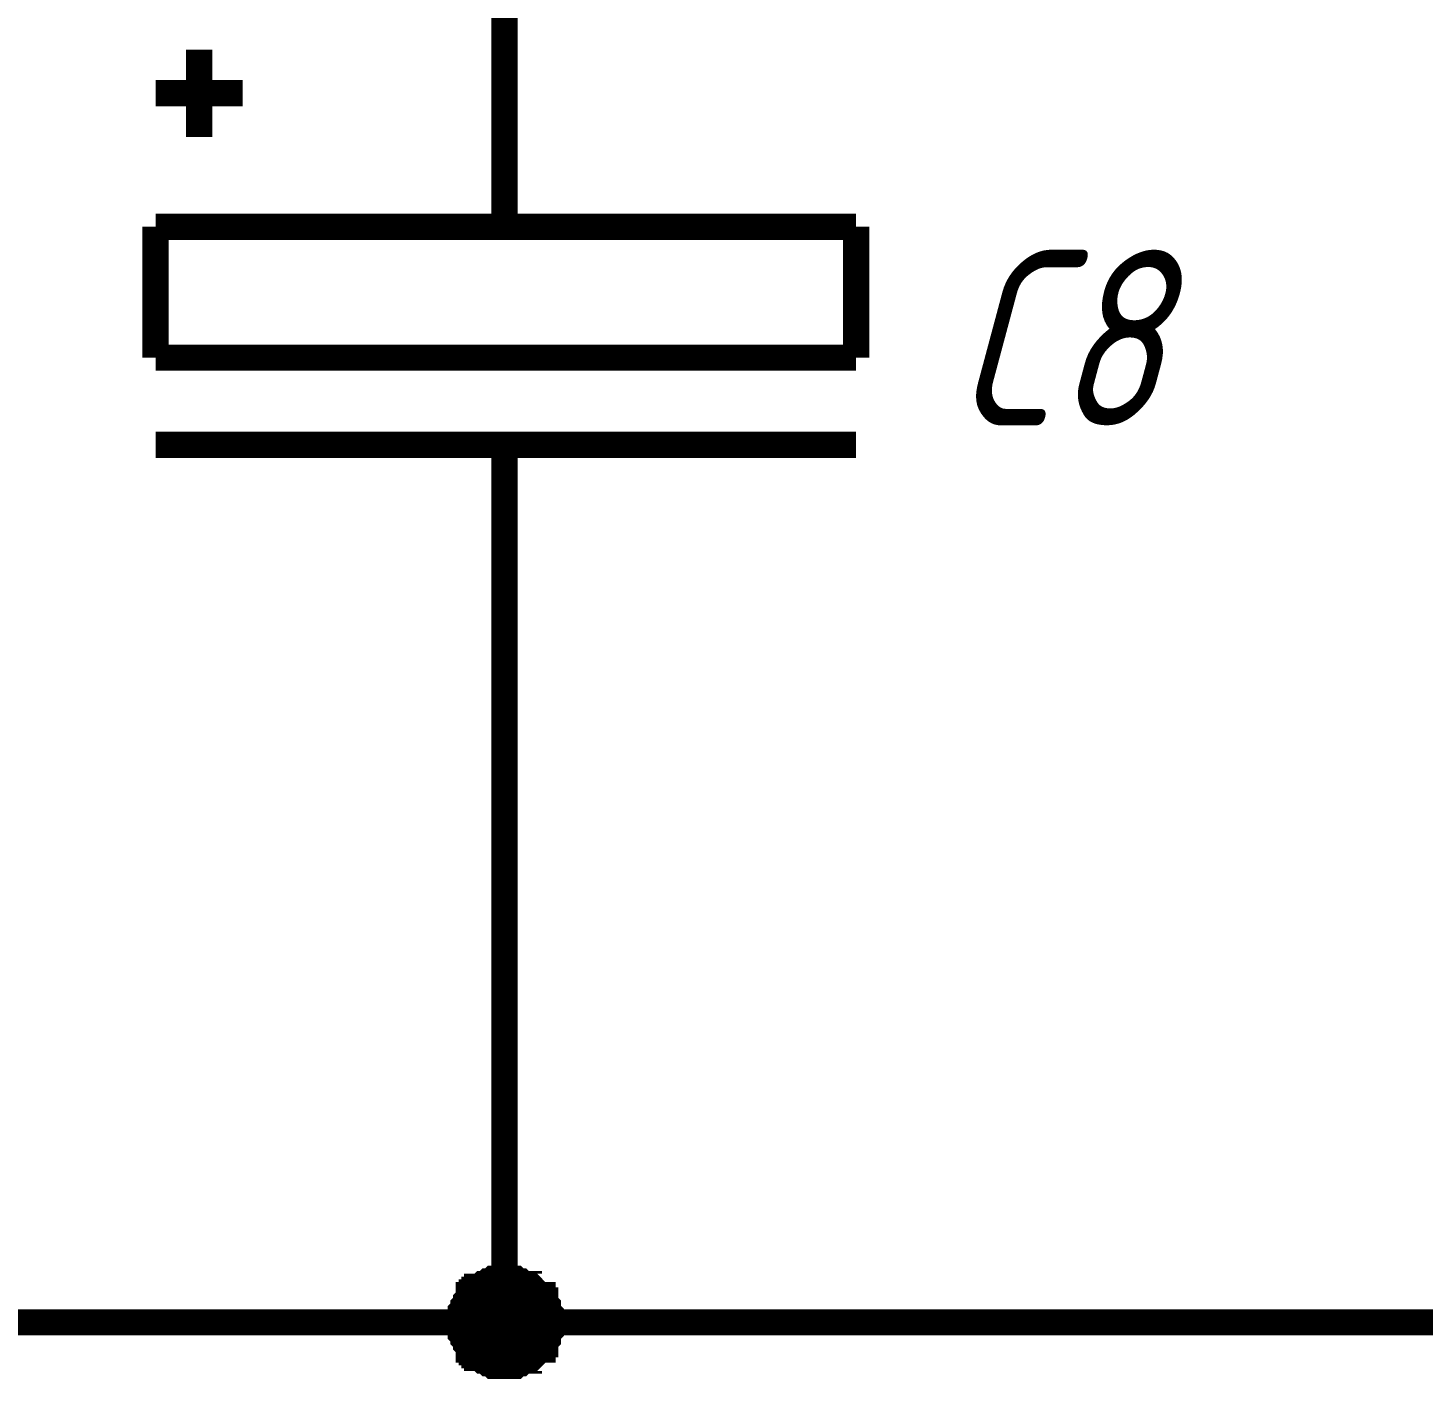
# Paper-space layout 'Layout1' of a CAD drawing. Extents: x -1 to 840, y -1 to 593.
# Drawn here: x 242.9 to 258.8, y 57.84 to 73.24 of the extents above; entities that cross this region are included whole.
import ezdxf

# ---------------------------------------------------------------- set-up
doc = ezdxf.new("R2010")
doc.units = 0
doc.header["$MEASUREMENT"] = 0
doc.layers.add('Sheet', color=255, linetype='CONTINUOUS')
doc.styles.add('GOST type A0', font='', dxfattribs={"oblique": 15, "height": 3.5})
doc.styles.get('GOST type A0').set_extended_font_data('GOST type A')

psp = doc.layouts.get("Layout1")

# ---------------------------------------------------------------- linework, layer by layer
at = {"layer": 'Sheet', "color": 7}
for points, const_width in [([(248.335, 70.976), (248.335, 73.492)], 0.3), ([(244.856, 72.001), (244.856, 72.995)], 0.3), ([(245.353, 72.498), (244.359, 72.498)], 0.3), ([(244.359, 69.484), (244.359, 70.976)], 0.3), ([(244.359, 70.976), (252.341, 70.976)], 0.3), ([(252.341, 70.976), (252.341, 69.484)], 0.3), ([(244.359, 69.484), (252.341, 69.484)], 0.3), ([(244.359, 68.49), (252.341, 68.49)], 0.3), ([(248.335, 68.49), (248.335, 65.974)], 0.3), ([(263.335, 66.999), (263.335, 58.487), (248.335, 58.487)], 0.3), ([(233.334, 58.487), (248.335, 58.487), (248.335, 65.974)], 0.3), ([(247.838, 58.487), (247.838, 58.518), (247.838, 58.549), (247.838, 58.549), (247.838, 58.58), (247.838, 58.611), (247.869, 58.642), (247.869, 58.673), (247.869, 58.673), (247.9, 58.704), (247.9, 58.735), (247.9, 58.735), (247.931, 58.766), (247.931, 58.797), (247.962, 58.797), (247.962, 58.828), (247.993, 58.828), (247.993, 58.859), (248.024, 58.859), (248.024, 58.891), (248.055, 58.891), (248.086, 58.922), (248.086, 58.922), (248.117, 58.922), (248.148, 58.953), (248.148, 58.953), (248.179, 58.953), (248.21, 58.984), (248.241, 58.984), (248.272, 58.984), (248.272, 58.984), (248.303, 58.984), (248.335, 58.984)], 0.3), ([(247.838, 58.487), (247.838, 58.518), (247.838, 58.549), (247.838, 58.549), (247.838, 58.58), (247.838, 58.611), (247.869, 58.642), (247.869, 58.673), (247.869, 58.673), (247.9, 58.704), (247.9, 58.735), (247.9, 58.735), (247.931, 58.766), (247.931, 58.797), (247.962, 58.797), (247.962, 58.828), (247.993, 58.828), (247.993, 58.859), (248.024, 58.859), (248.024, 58.891), (248.055, 58.891), (248.086, 58.922), (248.086, 58.922), (248.117, 58.922), (248.148, 58.953), (248.148, 58.953), (248.179, 58.953), (248.21, 58.984), (248.241, 58.984), (248.272, 58.984), (248.272, 58.984), (248.303, 58.984), (248.335, 58.984)], 0.3), ([(247.838, 58.487), (247.838, 58.518), (247.838, 58.549), (247.838, 58.549), (247.838, 58.58), (247.838, 58.611), (247.869, 58.642), (247.869, 58.673), (247.869, 58.673), (247.9, 58.704), (247.9, 58.735), (247.9, 58.735), (247.931, 58.766), (247.931, 58.797), (247.962, 58.797), (247.962, 58.828), (247.993, 58.828), (247.993, 58.859), (248.024, 58.859), (248.024, 58.891), (248.055, 58.891), (248.086, 58.922), (248.086, 58.922), (248.117, 58.922), (248.148, 58.953), (248.148, 58.953), (248.179, 58.953), (248.21, 58.984), (248.241, 58.984), (248.272, 58.984), (248.272, 58.984), (248.303, 58.984), (248.335, 58.984)], 0.3), ([(247.838, 58.487), (247.838, 58.518), (247.838, 58.549), (247.838, 58.549), (247.838, 58.58), (247.838, 58.611), (247.869, 58.642), (247.869, 58.673), (247.869, 58.673), (247.9, 58.704), (247.9, 58.735), (247.9, 58.735), (247.931, 58.766), (247.931, 58.797), (247.962, 58.797), (247.962, 58.828), (247.993, 58.828), (247.993, 58.859), (248.024, 58.859), (248.024, 58.891), (248.055, 58.891), (248.086, 58.922), (248.086, 58.922), (248.117, 58.922), (248.148, 58.953), (248.148, 58.953), (248.179, 58.953), (248.21, 58.984), (248.241, 58.984), (248.272, 58.984), (248.272, 58.984), (248.303, 58.984), (248.335, 58.984)], 0.3), ([(247.838, 58.487), (247.838, 58.518), (247.838, 58.549), (247.838, 58.549), (247.838, 58.58), (247.838, 58.611), (247.869, 58.642), (247.869, 58.673), (247.869, 58.673), (247.9, 58.704), (247.9, 58.735), (247.9, 58.735), (247.931, 58.766), (247.931, 58.797), (247.962, 58.797), (247.962, 58.828), (247.993, 58.828), (247.993, 58.859), (248.024, 58.859), (248.024, 58.891), (248.055, 58.891), (248.086, 58.922), (248.086, 58.922), (248.117, 58.922), (248.148, 58.953), (248.148, 58.953), (248.179, 58.953), (248.21, 58.984), (248.241, 58.984), (248.272, 58.984), (248.272, 58.984), (248.303, 58.984), (248.335, 58.984)], 0.0991), ([(247.838, 58.487), (247.838, 58.518), (247.838, 58.549), (247.838, 58.549), (247.838, 58.58), (247.838, 58.611), (247.869, 58.642), (247.869, 58.673), (247.869, 58.673), (247.9, 58.704), (247.9, 58.735), (247.9, 58.735), (247.931, 58.766), (247.931, 58.797), (247.962, 58.797), (247.962, 58.828), (247.993, 58.828), (247.993, 58.859), (248.024, 58.859), (248.024, 58.891), (248.055, 58.891), (248.086, 58.922), (248.086, 58.922), (248.117, 58.922), (248.148, 58.953), (248.148, 58.953), (248.179, 58.953), (248.21, 58.984), (248.241, 58.984), (248.272, 58.984), (248.272, 58.984), (248.303, 58.984), (248.335, 58.984)], 0.0991), ([(247.838, 58.487), (247.838, 58.518), (247.838, 58.549), (247.838, 58.549), (247.838, 58.58), (247.838, 58.611), (247.869, 58.642), (247.869, 58.673), (247.869, 58.673), (247.9, 58.704), (247.9, 58.735), (247.9, 58.735), (247.931, 58.766), (247.931, 58.797), (247.962, 58.797), (247.962, 58.828), (247.993, 58.828), (247.993, 58.859), (248.024, 58.859), (248.024, 58.891), (248.055, 58.891), (248.086, 58.922), (248.086, 58.922), (248.117, 58.922), (248.148, 58.953), (248.148, 58.953), (248.179, 58.953), (248.21, 58.984), (248.241, 58.984), (248.272, 58.984), (248.272, 58.984), (248.303, 58.984), (248.335, 58.984)], 0.0991), ([(247.838, 58.487), (247.838, 58.518), (247.838, 58.549), (247.838, 58.549), (247.838, 58.58), (247.838, 58.611), (247.869, 58.642), (247.869, 58.673), (247.869, 58.673), (247.9, 58.704), (247.9, 58.735), (247.9, 58.735), (247.931, 58.766), (247.931, 58.797), (247.962, 58.797), (247.962, 58.828), (247.993, 58.828), (247.993, 58.859), (248.024, 58.859), (248.024, 58.891), (248.055, 58.891), (248.086, 58.922), (248.086, 58.922), (248.117, 58.922), (248.148, 58.953), (248.148, 58.953), (248.179, 58.953), (248.21, 58.984), (248.241, 58.984), (248.272, 58.984), (248.272, 58.984), (248.303, 58.984), (248.335, 58.984)], 0.0991), ([(248.335, 58.984), (248.335, 58.984)], 0.3), ([(248.335, 58.984), (248.366, 58.984), (248.397, 58.984), (248.397, 58.984), (248.428, 58.984), (248.459, 58.984), (248.49, 58.953), (248.521, 58.953), (248.521, 58.953), (248.552, 58.922), (248.583, 58.922), (248.614, 58.922), (248.614, 58.891), (248.645, 58.891), (248.676, 58.859), (248.676, 58.859), (248.707, 58.828), (248.707, 58.828), (248.738, 58.797), (248.769, 58.797), (248.769, 58.766), (248.769, 58.735), (248.8, 58.735), (248.8, 58.704), (248.831, 58.673), (248.831, 58.673), (248.831, 58.642), (248.831, 58.611), (248.862, 58.58), (248.862, 58.549), (248.862, 58.549), (248.862, 58.518), (248.862, 58.487)], 0.3), ([(248.335, 58.984), (248.335, 58.984)], 0.3), ([(248.335, 58.984), (248.366, 58.984), (248.397, 58.984), (248.397, 58.984), (248.428, 58.984), (248.459, 58.984), (248.49, 58.953), (248.521, 58.953), (248.521, 58.953), (248.552, 58.922), (248.583, 58.922), (248.614, 58.922), (248.614, 58.891), (248.645, 58.891), (248.676, 58.859), (248.676, 58.859), (248.707, 58.828), (248.707, 58.828), (248.738, 58.797), (248.769, 58.797), (248.769, 58.766), (248.769, 58.735), (248.8, 58.735), (248.8, 58.704), (248.831, 58.673), (248.831, 58.673), (248.831, 58.642), (248.831, 58.611), (248.862, 58.58), (248.862, 58.549), (248.862, 58.549), (248.862, 58.518), (248.862, 58.487)], 0.3), ([(248.335, 58.984), (248.335, 58.984)], 0.3), ([(248.335, 58.984), (248.366, 58.984), (248.397, 58.984), (248.397, 58.984), (248.428, 58.984), (248.459, 58.984), (248.49, 58.953), (248.521, 58.953), (248.521, 58.953), (248.552, 58.922), (248.583, 58.922), (248.614, 58.922), (248.614, 58.891), (248.645, 58.891), (248.676, 58.859), (248.676, 58.859), (248.707, 58.828), (248.707, 58.828), (248.738, 58.797), (248.769, 58.797), (248.769, 58.766), (248.769, 58.735), (248.8, 58.735), (248.8, 58.704), (248.831, 58.673), (248.831, 58.673), (248.831, 58.642), (248.831, 58.611), (248.862, 58.58), (248.862, 58.549), (248.862, 58.549), (248.862, 58.518), (248.862, 58.487)], 0.3), ([(248.335, 58.984), (248.335, 58.984)], 0.3), ([(248.335, 58.984), (248.366, 58.984), (248.397, 58.984), (248.397, 58.984), (248.428, 58.984), (248.459, 58.984), (248.49, 58.953), (248.521, 58.953), (248.521, 58.953), (248.552, 58.922), (248.583, 58.922), (248.614, 58.922), (248.614, 58.891), (248.645, 58.891), (248.676, 58.859), (248.676, 58.859), (248.707, 58.828), (248.707, 58.828), (248.738, 58.797), (248.769, 58.797), (248.769, 58.766), (248.769, 58.735), (248.8, 58.735), (248.8, 58.704), (248.831, 58.673), (248.831, 58.673), (248.831, 58.642), (248.831, 58.611), (248.862, 58.58), (248.862, 58.549), (248.862, 58.549), (248.862, 58.518), (248.862, 58.487)], 0.3), ([(248.335, 58.984), (248.335, 58.984)], 0.0991), ([(248.335, 58.984), (248.366, 58.984), (248.397, 58.984), (248.397, 58.984), (248.428, 58.984), (248.459, 58.984), (248.49, 58.953), (248.521, 58.953), (248.521, 58.953), (248.552, 58.922), (248.583, 58.922), (248.614, 58.922), (248.614, 58.891), (248.645, 58.891), (248.676, 58.859), (248.676, 58.859), (248.707, 58.828), (248.707, 58.828), (248.738, 58.797), (248.769, 58.797), (248.769, 58.766), (248.769, 58.735), (248.8, 58.735), (248.8, 58.704), (248.831, 58.673), (248.831, 58.673), (248.831, 58.642), (248.831, 58.611), (248.862, 58.58), (248.862, 58.549), (248.862, 58.549), (248.862, 58.518), (248.862, 58.487)], 0.0991), ([(248.335, 58.984), (248.335, 58.984)], 0.0991), ([(248.335, 58.984), (248.366, 58.984), (248.397, 58.984), (248.397, 58.984), (248.428, 58.984), (248.459, 58.984), (248.49, 58.953), (248.521, 58.953), (248.521, 58.953), (248.552, 58.922), (248.583, 58.922), (248.614, 58.922), (248.614, 58.891), (248.645, 58.891), (248.676, 58.859), (248.676, 58.859), (248.707, 58.828), (248.707, 58.828), (248.738, 58.797), (248.769, 58.797), (248.769, 58.766), (248.769, 58.735), (248.8, 58.735), (248.8, 58.704), (248.831, 58.673), (248.831, 58.673), (248.831, 58.642), (248.831, 58.611), (248.862, 58.58), (248.862, 58.549), (248.862, 58.549), (248.862, 58.518), (248.862, 58.487)], 0.0991), ([(248.335, 58.984), (248.335, 58.984)], 0.0991), ([(248.335, 58.984), (248.366, 58.984), (248.397, 58.984), (248.397, 58.984), (248.428, 58.984), (248.459, 58.984), (248.49, 58.953), (248.521, 58.953), (248.521, 58.953), (248.552, 58.922), (248.583, 58.922), (248.614, 58.922), (248.614, 58.891), (248.645, 58.891), (248.676, 58.859), (248.676, 58.859), (248.707, 58.828), (248.707, 58.828), (248.738, 58.797), (248.769, 58.797), (248.769, 58.766), (248.769, 58.735), (248.8, 58.735), (248.8, 58.704), (248.831, 58.673), (248.831, 58.673), (248.831, 58.642), (248.831, 58.611), (248.862, 58.58), (248.862, 58.549), (248.862, 58.549), (248.862, 58.518), (248.862, 58.487)], 0.0991), ([(248.335, 58.984), (248.335, 58.984)], 0.0991), ([(248.335, 58.984), (248.366, 58.984), (248.397, 58.984), (248.397, 58.984), (248.428, 58.984), (248.459, 58.984), (248.49, 58.953), (248.521, 58.953), (248.521, 58.953), (248.552, 58.922), (248.583, 58.922), (248.614, 58.922), (248.614, 58.891), (248.645, 58.891), (248.676, 58.859), (248.676, 58.859), (248.707, 58.828), (248.707, 58.828), (248.738, 58.797), (248.769, 58.797), (248.769, 58.766), (248.769, 58.735), (248.8, 58.735), (248.8, 58.704), (248.831, 58.673), (248.831, 58.673), (248.831, 58.642), (248.831, 58.611), (248.862, 58.58), (248.862, 58.549), (248.862, 58.549), (248.862, 58.518), (248.862, 58.487)], 0.0991), ([(248.335, 57.99), (248.303, 57.99), (248.272, 57.99), (248.272, 57.99), (248.241, 57.99), (248.21, 57.99), (248.179, 58.021), (248.148, 58.021), (248.148, 58.021), (248.117, 58.052), (248.086, 58.052), (248.086, 58.052), (248.055, 58.083), (248.024, 58.083), (248.024, 58.114), (247.993, 58.114), (247.993, 58.145), (247.962, 58.145), (247.962, 58.176), (247.931, 58.176), (247.931, 58.207), (247.9, 58.238), (247.9, 58.238), (247.9, 58.269), (247.869, 58.3), (247.869, 58.3), (247.869, 58.331), (247.838, 58.362), (247.838, 58.393), (247.838, 58.425), (247.838, 58.425), (247.838, 58.456), (247.838, 58.487)], 0.3), ([(247.838, 58.487), (247.838, 58.487)], 0.3), ([(248.335, 57.99), (248.303, 57.99), (248.272, 57.99), (248.272, 57.99), (248.241, 57.99), (248.21, 57.99), (248.179, 58.021), (248.148, 58.021), (248.148, 58.021), (248.117, 58.052), (248.086, 58.052), (248.086, 58.052), (248.055, 58.083), (248.024, 58.083), (248.024, 58.114), (247.993, 58.114), (247.993, 58.145), (247.962, 58.145), (247.962, 58.176), (247.931, 58.176), (247.931, 58.207), (247.9, 58.238), (247.9, 58.238), (247.9, 58.269), (247.869, 58.3), (247.869, 58.3), (247.869, 58.331), (247.838, 58.362), (247.838, 58.393), (247.838, 58.425), (247.838, 58.425), (247.838, 58.456), (247.838, 58.487)], 0.3), ([(247.838, 58.487), (247.838, 58.487)], 0.3), ([(248.335, 57.99), (248.303, 57.99), (248.272, 57.99), (248.272, 57.99), (248.241, 57.99), (248.21, 57.99), (248.179, 58.021), (248.148, 58.021), (248.148, 58.021), (248.117, 58.052), (248.086, 58.052), (248.086, 58.052), (248.055, 58.083), (248.024, 58.083), (248.024, 58.114), (247.993, 58.114), (247.993, 58.145), (247.962, 58.145), (247.962, 58.176), (247.931, 58.176), (247.931, 58.207), (247.9, 58.238), (247.9, 58.238), (247.9, 58.269), (247.869, 58.3), (247.869, 58.3), (247.869, 58.331), (247.838, 58.362), (247.838, 58.393), (247.838, 58.425), (247.838, 58.425), (247.838, 58.456), (247.838, 58.487)], 0.3), ([(247.838, 58.487), (247.838, 58.487)], 0.3), ([(248.335, 57.99), (248.303, 57.99), (248.272, 57.99), (248.272, 57.99), (248.241, 57.99), (248.21, 57.99), (248.179, 58.021), (248.148, 58.021), (248.148, 58.021), (248.117, 58.052), (248.086, 58.052), (248.086, 58.052), (248.055, 58.083), (248.024, 58.083), (248.024, 58.114), (247.993, 58.114), (247.993, 58.145), (247.962, 58.145), (247.962, 58.176), (247.931, 58.176), (247.931, 58.207), (247.9, 58.238), (247.9, 58.238), (247.9, 58.269), (247.869, 58.3), (247.869, 58.3), (247.869, 58.331), (247.838, 58.362), (247.838, 58.393), (247.838, 58.425), (247.838, 58.425), (247.838, 58.456), (247.838, 58.487)], 0.3), ([(247.838, 58.487), (247.838, 58.487)], 0.3), ([(248.335, 57.99), (248.303, 57.99), (248.272, 57.99), (248.272, 57.99), (248.241, 57.99), (248.21, 57.99), (248.179, 58.021), (248.148, 58.021), (248.148, 58.021), (248.117, 58.052), (248.086, 58.052), (248.086, 58.052), (248.055, 58.083), (248.024, 58.083), (248.024, 58.114), (247.993, 58.114), (247.993, 58.145), (247.962, 58.145), (247.962, 58.176), (247.931, 58.176), (247.931, 58.207), (247.9, 58.238), (247.9, 58.238), (247.9, 58.269), (247.869, 58.3), (247.869, 58.3), (247.869, 58.331), (247.838, 58.362), (247.838, 58.393), (247.838, 58.425), (247.838, 58.425), (247.838, 58.456), (247.838, 58.487)], 0.0991), ([(247.838, 58.487), (247.838, 58.487)], 0.0991), ([(248.335, 57.99), (248.303, 57.99), (248.272, 57.99), (248.272, 57.99), (248.241, 57.99), (248.21, 57.99), (248.179, 58.021), (248.148, 58.021), (248.148, 58.021), (248.117, 58.052), (248.086, 58.052), (248.086, 58.052), (248.055, 58.083), (248.024, 58.083), (248.024, 58.114), (247.993, 58.114), (247.993, 58.145), (247.962, 58.145), (247.962, 58.176), (247.931, 58.176), (247.931, 58.207), (247.9, 58.238), (247.9, 58.238), (247.9, 58.269), (247.869, 58.3), (247.869, 58.3), (247.869, 58.331), (247.838, 58.362), (247.838, 58.393), (247.838, 58.425), (247.838, 58.425), (247.838, 58.456), (247.838, 58.487)], 0.0991), ([(247.838, 58.487), (247.838, 58.487)], 0.0991), ([(248.335, 57.99), (248.303, 57.99), (248.272, 57.99), (248.272, 57.99), (248.241, 57.99), (248.21, 57.99), (248.179, 58.021), (248.148, 58.021), (248.148, 58.021), (248.117, 58.052), (248.086, 58.052), (248.086, 58.052), (248.055, 58.083), (248.024, 58.083), (248.024, 58.114), (247.993, 58.114), (247.993, 58.145), (247.962, 58.145), (247.962, 58.176), (247.931, 58.176), (247.931, 58.207), (247.9, 58.238), (247.9, 58.238), (247.9, 58.269), (247.869, 58.3), (247.869, 58.3), (247.869, 58.331), (247.838, 58.362), (247.838, 58.393), (247.838, 58.425), (247.838, 58.425), (247.838, 58.456), (247.838, 58.487)], 0.0991), ([(247.838, 58.487), (247.838, 58.487)], 0.0991), ([(248.335, 57.99), (248.303, 57.99), (248.272, 57.99), (248.272, 57.99), (248.241, 57.99), (248.21, 57.99), (248.179, 58.021), (248.148, 58.021), (248.148, 58.021), (248.117, 58.052), (248.086, 58.052), (248.086, 58.052), (248.055, 58.083), (248.024, 58.083), (248.024, 58.114), (247.993, 58.114), (247.993, 58.145), (247.962, 58.145), (247.962, 58.176), (247.931, 58.176), (247.931, 58.207), (247.9, 58.238), (247.9, 58.238), (247.9, 58.269), (247.869, 58.3), (247.869, 58.3), (247.869, 58.331), (247.838, 58.362), (247.838, 58.393), (247.838, 58.425), (247.838, 58.425), (247.838, 58.456), (247.838, 58.487)], 0.0991), ([(247.838, 58.487), (247.838, 58.487)], 0.0991), ([(248.862, 58.487), (248.862, 58.456), (248.862, 58.425), (248.862, 58.425), (248.862, 58.393), (248.831, 58.362), (248.831, 58.331), (248.831, 58.3), (248.831, 58.3), (248.8, 58.269), (248.8, 58.238), (248.769, 58.238), (248.769, 58.207), (248.769, 58.176), (248.738, 58.176), (248.707, 58.145), (248.707, 58.145), (248.676, 58.114), (248.676, 58.114), (248.645, 58.083), (248.614, 58.083), (248.614, 58.052), (248.583, 58.052), (248.552, 58.052), (248.521, 58.021), (248.521, 58.021), (248.49, 58.021), (248.459, 57.99), (248.428, 57.99), (248.397, 57.99), (248.397, 57.99), (248.366, 57.99), (248.335, 57.99)], 0.3), ([(248.862, 58.487), (248.862, 58.456), (248.862, 58.425), (248.862, 58.425), (248.862, 58.393), (248.831, 58.362), (248.831, 58.331), (248.831, 58.3), (248.831, 58.3), (248.8, 58.269), (248.8, 58.238), (248.769, 58.238), (248.769, 58.207), (248.769, 58.176), (248.738, 58.176), (248.707, 58.145), (248.707, 58.145), (248.676, 58.114), (248.676, 58.114), (248.645, 58.083), (248.614, 58.083), (248.614, 58.052), (248.583, 58.052), (248.552, 58.052), (248.521, 58.021), (248.521, 58.021), (248.49, 58.021), (248.459, 57.99), (248.428, 57.99), (248.397, 57.99), (248.397, 57.99), (248.366, 57.99), (248.335, 57.99)], 0.3), ([(248.862, 58.487), (248.862, 58.456), (248.862, 58.425), (248.862, 58.425), (248.862, 58.393), (248.831, 58.362), (248.831, 58.331), (248.831, 58.3), (248.831, 58.3), (248.8, 58.269), (248.8, 58.238), (248.769, 58.238), (248.769, 58.207), (248.769, 58.176), (248.738, 58.176), (248.707, 58.145), (248.707, 58.145), (248.676, 58.114), (248.676, 58.114), (248.645, 58.083), (248.614, 58.083), (248.614, 58.052), (248.583, 58.052), (248.552, 58.052), (248.521, 58.021), (248.521, 58.021), (248.49, 58.021), (248.459, 57.99), (248.428, 57.99), (248.397, 57.99), (248.397, 57.99), (248.366, 57.99), (248.335, 57.99)], 0.3), ([(248.862, 58.487), (248.862, 58.456), (248.862, 58.425), (248.862, 58.425), (248.862, 58.393), (248.831, 58.362), (248.831, 58.331), (248.831, 58.3), (248.831, 58.3), (248.8, 58.269), (248.8, 58.238), (248.769, 58.238), (248.769, 58.207), (248.769, 58.176), (248.738, 58.176), (248.707, 58.145), (248.707, 58.145), (248.676, 58.114), (248.676, 58.114), (248.645, 58.083), (248.614, 58.083), (248.614, 58.052), (248.583, 58.052), (248.552, 58.052), (248.521, 58.021), (248.521, 58.021), (248.49, 58.021), (248.459, 57.99), (248.428, 57.99), (248.397, 57.99), (248.397, 57.99), (248.366, 57.99), (248.335, 57.99)], 0.3), ([(248.862, 58.487), (248.862, 58.456), (248.862, 58.425), (248.862, 58.425), (248.862, 58.393), (248.831, 58.362), (248.831, 58.331), (248.831, 58.3), (248.831, 58.3), (248.8, 58.269), (248.8, 58.238), (248.769, 58.238), (248.769, 58.207), (248.769, 58.176), (248.738, 58.176), (248.707, 58.145), (248.707, 58.145), (248.676, 58.114), (248.676, 58.114), (248.645, 58.083), (248.614, 58.083), (248.614, 58.052), (248.583, 58.052), (248.552, 58.052), (248.521, 58.021), (248.521, 58.021), (248.49, 58.021), (248.459, 57.99), (248.428, 57.99), (248.397, 57.99), (248.397, 57.99), (248.366, 57.99), (248.335, 57.99)], 0.0991), ([(248.862, 58.487), (248.862, 58.456), (248.862, 58.425), (248.862, 58.425), (248.862, 58.393), (248.831, 58.362), (248.831, 58.331), (248.831, 58.3), (248.831, 58.3), (248.8, 58.269), (248.8, 58.238), (248.769, 58.238), (248.769, 58.207), (248.769, 58.176), (248.738, 58.176), (248.707, 58.145), (248.707, 58.145), (248.676, 58.114), (248.676, 58.114), (248.645, 58.083), (248.614, 58.083), (248.614, 58.052), (248.583, 58.052), (248.552, 58.052), (248.521, 58.021), (248.521, 58.021), (248.49, 58.021), (248.459, 57.99), (248.428, 57.99), (248.397, 57.99), (248.397, 57.99), (248.366, 57.99), (248.335, 57.99)], 0.0991), ([(248.862, 58.487), (248.862, 58.456), (248.862, 58.425), (248.862, 58.425), (248.862, 58.393), (248.831, 58.362), (248.831, 58.331), (248.831, 58.3), (248.831, 58.3), (248.8, 58.269), (248.8, 58.238), (248.769, 58.238), (248.769, 58.207), (248.769, 58.176), (248.738, 58.176), (248.707, 58.145), (248.707, 58.145), (248.676, 58.114), (248.676, 58.114), (248.645, 58.083), (248.614, 58.083), (248.614, 58.052), (248.583, 58.052), (248.552, 58.052), (248.521, 58.021), (248.521, 58.021), (248.49, 58.021), (248.459, 57.99), (248.428, 57.99), (248.397, 57.99), (248.397, 57.99), (248.366, 57.99), (248.335, 57.99)], 0.0991), ([(248.862, 58.487), (248.862, 58.456), (248.862, 58.425), (248.862, 58.425), (248.862, 58.393), (248.831, 58.362), (248.831, 58.331), (248.831, 58.3), (248.831, 58.3), (248.8, 58.269), (248.8, 58.238), (248.769, 58.238), (248.769, 58.207), (248.769, 58.176), (248.738, 58.176), (248.707, 58.145), (248.707, 58.145), (248.676, 58.114), (248.676, 58.114), (248.645, 58.083), (248.614, 58.083), (248.614, 58.052), (248.583, 58.052), (248.552, 58.052), (248.521, 58.021), (248.521, 58.021), (248.49, 58.021), (248.459, 57.99), (248.428, 57.99), (248.397, 57.99), (248.397, 57.99), (248.366, 57.99), (248.335, 57.99)], 0.0991), ([(248.862, 58.487), (248.862, 58.487), (248.862, 58.487), (248.862, 58.487), (248.862, 58.487), (248.862, 58.487), (248.862, 58.487), (248.862, 58.487), (248.862, 58.487), (248.862, 58.487), (248.862, 58.487), (248.862, 58.487), (248.862, 58.487), (248.862, 58.487), (248.862, 58.487), (248.862, 58.487), (248.862, 58.487), (248.862, 58.487), (248.862, 58.487), (248.862, 58.487), (248.862, 58.487), (248.862, 58.487), (248.862, 58.487), (248.862, 58.487), (248.862, 58.487), (248.862, 58.487), (248.862, 58.487), (248.862, 58.487), (248.862, 58.487), (248.862, 58.487), (248.862, 58.487), (248.862, 58.487), (248.862, 58.487)], 0.3), ([(248.862, 58.487), (248.862, 58.487)], 0.3), ([(248.862, 58.487), (248.862, 58.487), (248.862, 58.487), (248.862, 58.487), (248.862, 58.487), (248.862, 58.487), (248.862, 58.487), (248.862, 58.487), (248.862, 58.487), (248.862, 58.487), (248.862, 58.487), (248.862, 58.487), (248.862, 58.487), (248.862, 58.487), (248.862, 58.487), (248.862, 58.487), (248.862, 58.487), (248.862, 58.487), (248.862, 58.487), (248.862, 58.487), (248.862, 58.487), (248.862, 58.487), (248.862, 58.487), (248.862, 58.487), (248.862, 58.487), (248.862, 58.487), (248.862, 58.487), (248.862, 58.487), (248.862, 58.487), (248.862, 58.487), (248.862, 58.487), (248.862, 58.487), (248.862, 58.487)], 0.3), ([(248.862, 58.487), (248.862, 58.487)], 0.3), ([(248.862, 58.487), (248.862, 58.487), (248.862, 58.487), (248.862, 58.487), (248.862, 58.487), (248.862, 58.487), (248.862, 58.487), (248.862, 58.487), (248.862, 58.487), (248.862, 58.487), (248.862, 58.487), (248.862, 58.487), (248.862, 58.487), (248.862, 58.487), (248.862, 58.487), (248.862, 58.487), (248.862, 58.487), (248.862, 58.487), (248.862, 58.487), (248.862, 58.487), (248.862, 58.487), (248.862, 58.487), (248.862, 58.487), (248.862, 58.487), (248.862, 58.487), (248.862, 58.487), (248.862, 58.487), (248.862, 58.487), (248.862, 58.487), (248.862, 58.487), (248.862, 58.487), (248.862, 58.487), (248.862, 58.487)], 0.3), ([(248.862, 58.487), (248.862, 58.487)], 0.3), ([(248.862, 58.487), (248.862, 58.487), (248.862, 58.487), (248.862, 58.487), (248.862, 58.487), (248.862, 58.487), (248.862, 58.487), (248.862, 58.487), (248.862, 58.487), (248.862, 58.487), (248.862, 58.487), (248.862, 58.487), (248.862, 58.487), (248.862, 58.487), (248.862, 58.487), (248.862, 58.487), (248.862, 58.487), (248.862, 58.487), (248.862, 58.487), (248.862, 58.487), (248.862, 58.487), (248.862, 58.487), (248.862, 58.487), (248.862, 58.487), (248.862, 58.487), (248.862, 58.487), (248.862, 58.487), (248.862, 58.487), (248.862, 58.487), (248.862, 58.487), (248.862, 58.487), (248.862, 58.487), (248.862, 58.487)], 0.3), ([(248.862, 58.487), (248.862, 58.487)], 0.3), ([(248.862, 58.487), (248.862, 58.487), (248.862, 58.487), (248.862, 58.487), (248.862, 58.487), (248.862, 58.487), (248.862, 58.487), (248.862, 58.487), (248.862, 58.487), (248.862, 58.487), (248.862, 58.487), (248.862, 58.487), (248.862, 58.487), (248.862, 58.487), (248.862, 58.487), (248.862, 58.487), (248.862, 58.487), (248.862, 58.487), (248.862, 58.487), (248.862, 58.487), (248.862, 58.487), (248.862, 58.487), (248.862, 58.487), (248.862, 58.487), (248.862, 58.487), (248.862, 58.487), (248.862, 58.487), (248.862, 58.487), (248.862, 58.487), (248.862, 58.487), (248.862, 58.487), (248.862, 58.487), (248.862, 58.487)], 0.0991), ([(248.862, 58.487), (248.862, 58.487)], 0.0991), ([(248.862, 58.487), (248.862, 58.487), (248.862, 58.487), (248.862, 58.487), (248.862, 58.487), (248.862, 58.487), (248.862, 58.487), (248.862, 58.487), (248.862, 58.487), (248.862, 58.487), (248.862, 58.487), (248.862, 58.487), (248.862, 58.487), (248.862, 58.487), (248.862, 58.487), (248.862, 58.487), (248.862, 58.487), (248.862, 58.487), (248.862, 58.487), (248.862, 58.487), (248.862, 58.487), (248.862, 58.487), (248.862, 58.487), (248.862, 58.487), (248.862, 58.487), (248.862, 58.487), (248.862, 58.487), (248.862, 58.487), (248.862, 58.487), (248.862, 58.487), (248.862, 58.487), (248.862, 58.487), (248.862, 58.487)], 0.0991), ([(248.862, 58.487), (248.862, 58.487)], 0.0991), ([(248.862, 58.487), (248.862, 58.487), (248.862, 58.487), (248.862, 58.487), (248.862, 58.487), (248.862, 58.487), (248.862, 58.487), (248.862, 58.487), (248.862, 58.487), (248.862, 58.487), (248.862, 58.487), (248.862, 58.487), (248.862, 58.487), (248.862, 58.487), (248.862, 58.487), (248.862, 58.487), (248.862, 58.487), (248.862, 58.487), (248.862, 58.487), (248.862, 58.487), (248.862, 58.487), (248.862, 58.487), (248.862, 58.487), (248.862, 58.487), (248.862, 58.487), (248.862, 58.487), (248.862, 58.487), (248.862, 58.487), (248.862, 58.487), (248.862, 58.487), (248.862, 58.487), (248.862, 58.487), (248.862, 58.487)], 0.0991), ([(248.862, 58.487), (248.862, 58.487)], 0.0991), ([(248.862, 58.487), (248.862, 58.487), (248.862, 58.487), (248.862, 58.487), (248.862, 58.487), (248.862, 58.487), (248.862, 58.487), (248.862, 58.487), (248.862, 58.487), (248.862, 58.487), (248.862, 58.487), (248.862, 58.487), (248.862, 58.487), (248.862, 58.487), (248.862, 58.487), (248.862, 58.487), (248.862, 58.487), (248.862, 58.487), (248.862, 58.487), (248.862, 58.487), (248.862, 58.487), (248.862, 58.487), (248.862, 58.487), (248.862, 58.487), (248.862, 58.487), (248.862, 58.487), (248.862, 58.487), (248.862, 58.487), (248.862, 58.487), (248.862, 58.487), (248.862, 58.487), (248.862, 58.487), (248.862, 58.487)], 0.0991), ([(248.862, 58.487), (248.862, 58.487)], 0.0991)]:
    psp.add_lwpolyline(points, dxfattribs=dict(at, const_width=const_width))
at = {"layer": 'Sheet', "color": 7, "const_width": 0.508}
psp.add_lwpolyline([(248.017, 58.503, 1), (248.525, 58.503, 1)], format="xyb", close=True, dxfattribs=at)

# ---------------------------------------------------------------- texts
at = {"layer": 'Sheet', "color": 7, "style": 'GOST type A0', "oblique": 15}
psp.add_text('C8', height=2, dxfattribs=at).set_placement((253.428, 68.708))

doc.saveas('drawing.dxf')
